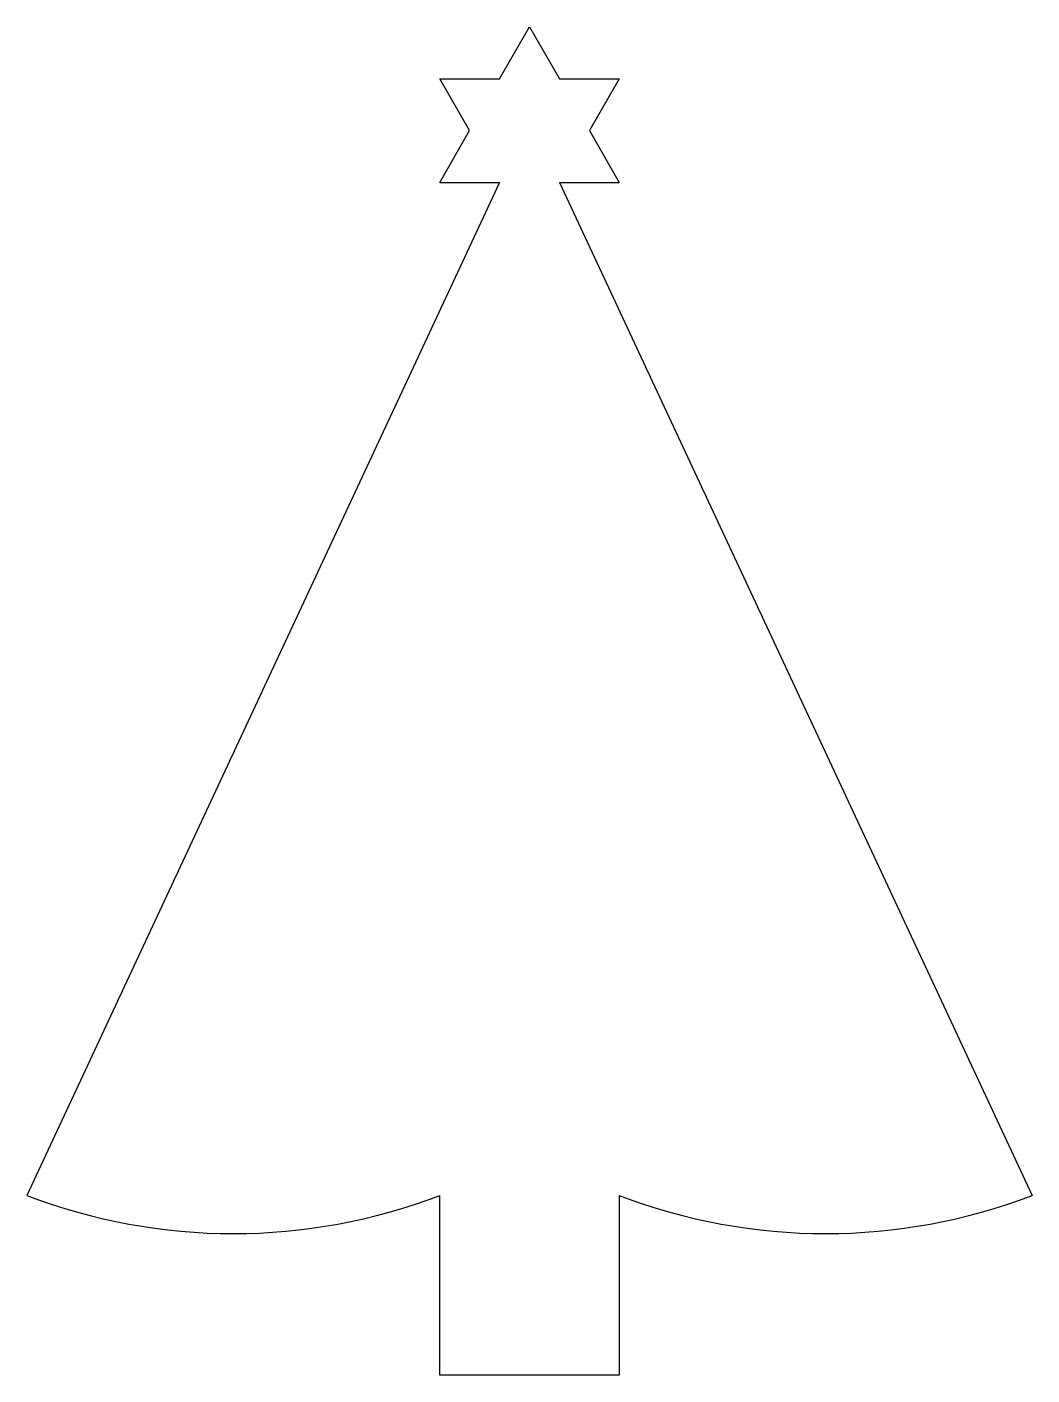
# Model space of a CAD drawing. Header units: millimetres. Extents: x -42 to 42, y 0 to 113.
import ezdxf

# ---------------------------------------------------------------- set-up
doc = ezdxf.new("R2010")
doc.units = ezdxf.units.MM
doc.layers.add('Face', color=7, linetype='CONTINUOUS')

msp = doc.modelspace()

# ---------------------------------------------------------------- linework, layer by layer
at = {"layer": 'Face'}
for p, q in [((-2.5, 108.28), (0, 112.61)), ((0, 112.61), (2.5, 108.28)), ((-5, 103.95), (-7.5, 108.28)), ((-7.5, 108.28), (-2.5, 108.28)), ((2.5, 108.28), (7.5, 108.28)), ((7.5, 108.28), (5, 103.95)), ((-7.5, 99.6199), (-5, 103.95)), ((5, 103.95), (7.5, 99.6199)), ((-2.50879, 99.6199), (-41.9677, 15)), ((-7.5, 99.6199), (-2.50879, 99.6199)), ((2.50879, 99.6199), (7.5, 99.6199)), ((2.50879, 99.6199), (41.9677, 15)), ((-7.5, 0), (-7.5, 15)), ((7.5, 15), (7.5, 0)), ((7.5, 0), (-7.5, 0))]:
    msp.add_line(p, q, dxfattribs=at)
for centre in [(-24.7338, 60), (24.7338, 60)]:
    msp.add_arc(centre, 48.1872, -110.956, -69.0444, dxfattribs=at)

doc.saveas('drawing.dxf')
